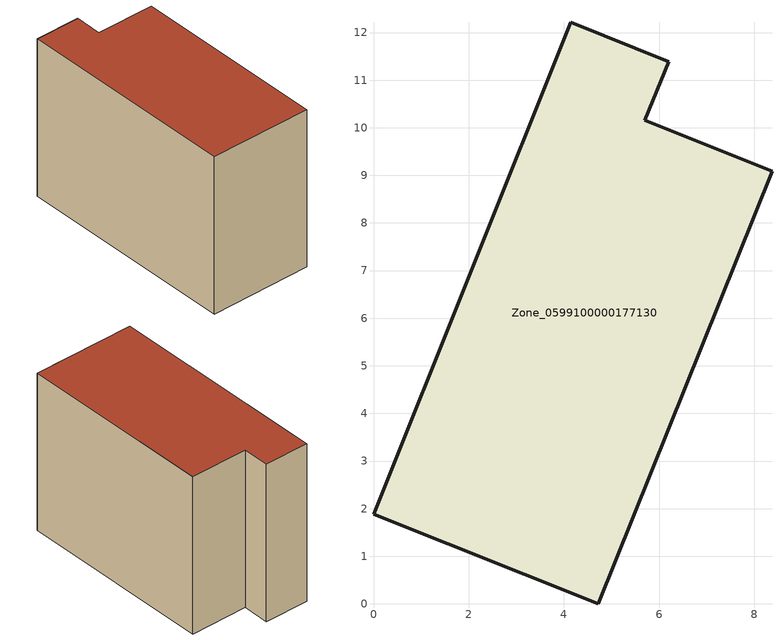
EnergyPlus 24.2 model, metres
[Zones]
Zone_0599100000177130
 floor ground (C_G): 0,1.88 4.14,12.22 6.2,11.39 5.7,10.16 8.37,9.09 4.72,0 z0.45
 wall outside (C_F): 4.14,12.22 0,1.88 4.72,0 8.37,9.09 5.7,10.16 6.2,11.39 4.14,12.22 z0.45:8.45
 roof outside (C_R): 0,1.88 4.72,0 8.37,9.09 5.7,10.16 6.2,11.39 4.14,12.22 z8.45
[BUILDING]
Pand.0599100000177130: North Axis=0; Terrain=City; Loads Convergence Tolerance Value=0.04; Temperature Convergence Tolerance Value=0.4; Solar Distribution=FullExterior; Maximum Number of Warmup Days=25; Minimum Number of Warmup Days=1
[Site:Location]
Rotterdam.The.Hague.AP_ZH_NLD Design_Conditions: Latitude=51.96; Longitude=4.45; Time Zone=1; Elevation=-4.5
[SITE:GROUNDTEMPERATURE:BUILDINGSURFACE]
18, 18, 18, 18, 18, 18, 18, 18, 18, 18, 18, 18
[MATERIAL] Thermal Absorptance=0.9; Solar Absorptance=0.7; Visible Absorptance=0.7
Name | Roughness | Thickness | Conductivity | Density | Specific Heat
G.TI.1975-1991 | MediumSmooth | 0.15 | 0.288461 | 540 | 1210
F.TI.1975-1991 | Rough | 0.3 | 0.230769 | 1920 | 840
R.TI.1975-1991 | MediumRough | 0.2 | 0.153846 | 1500 | 1000
[CONSTRUCTION]
C_G: G.TI.1975-1991
C_F: F.TI.1975-1991
C_R: R.TI.1975-1991
[ZONE]
Zone_0599100000177130: Type=1; Multiplier=1; Ceiling Height=Autocalculate; Volume=Autocalculate; Floor Area=autocalculate; Part of Total Floor Area=Yes
[ZONEINFILTRATION:DESIGNFLOWRATE]
Infil_Zone_0599100000177130: Zone or ZoneList or Space or SpaceList=Zone_0599100000177130; Schedule=AlwaysOn; Design Flow Rate Calculation Method=Flow/Area; Flow Rate per Floor Area=0.003; Constant Term Coefficient=1; Temperature Term Coefficient=0; Velocity Term Coefficient=0; Velocity Squared Term Coefficient=0
[HVACTEMPLATE:ZONE:IDEALLOADSAIRSYSTEM]
Zone_0599100000177130: Maximum Heating Supply Air Temperature=50; Minimum Cooling Supply Air Temperature=13; Maximum Heating Supply Air Humidity Ratio=0.0156; Minimum Cooling Supply Air Humidity Ratio=0.0077; Heating Limit=NoLimit; Cooling Limit=NoLimit; Dehumidification Control Type=ConstantSensibleHeatRatio; Cooling Sensible Heat Ratio=0.7; Dehumidification Setpoint=60; Humidification Control Type=None; Humidification Setpoint=30; Outdoor Air Method=None; Outdoor Air Flow Rate per Person=0.00944; Outdoor Air Flow Rate per Zone Floor Area=0; Outdoor Air Flow Rate per Zone=0; Demand Controlled Ventilation Type=None; Outdoor Air Economizer Type=NoEconomizer; Heat Recovery Type=None; Sensible Heat Recovery Effectiveness=0.7; Latent Heat Recovery Effectiveness=0.65
[ZONECONTROL:THERMOSTAT]
ThermostatControl_Zone_0599100000177130: Zone or ZoneList=Zone_0599100000177130; Control Type Schedule=DualSetpointControlType; Control 1=Thermostat_Zone_0599100000177130; Temperature Difference Between Cutout And Setpoint=0
[THERMOSTATSETPOINT:DUALSETPOINT]
Thermostat_Zone_0599100000177130: Heating Setpoint Temperature Schedule=HeatingSetpoint_Zone_0599100000177130; Cooling Setpoint Temperature Schedule=CoolingSetpoint_Zone_0599100000177130
[SCHEDULE:COMPACT]
HeatingSetpoint_Zone_0599100000177130: Through: 12/31, For: AllDays, Until: 24:00, 21
CoolingSetpoint_Zone_0599100000177130: Through: 12/31, For: AllDays, Until: 24:00, 24
DualSetpointControlType: Through: 12/31, For: AllDays, Until: 24:00, 4
AlwaysOn: Through: 12/31, For: AllDays, Until: 24:00, 1
